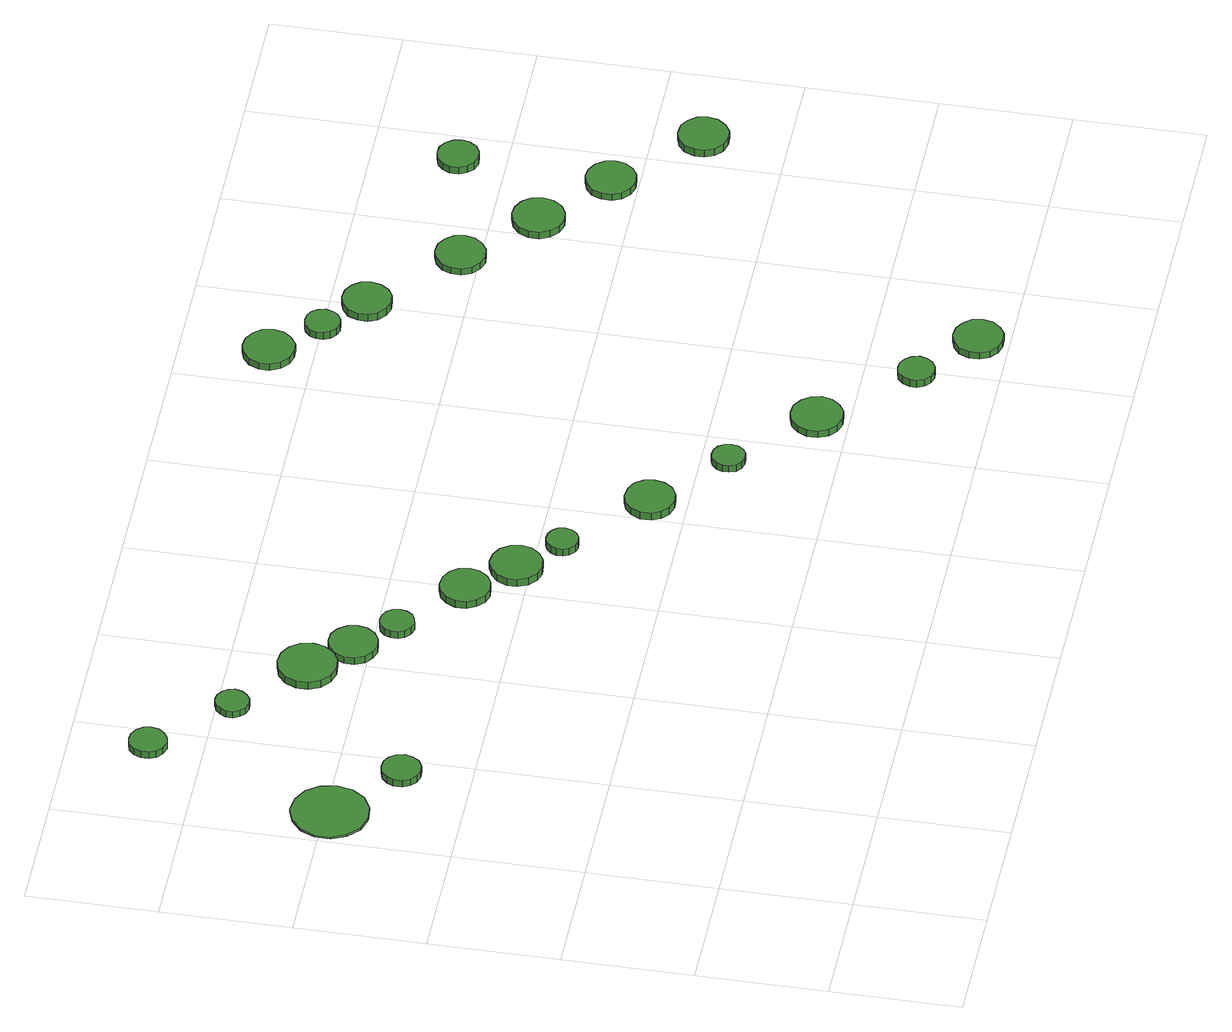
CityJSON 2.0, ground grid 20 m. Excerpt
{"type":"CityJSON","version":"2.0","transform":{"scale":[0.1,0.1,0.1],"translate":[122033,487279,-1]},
"CityObjects":{
"tree1":{"type":"SolitaryVegetationObject","attributes":{"function":"something"},"geometry":[{"type":"MultiSurface","lod":"1","boundaries":[[[0,1,2,3,4,5,6,7,8,9,10,11,12,13,14]],[[15,16,17,18,19,20,21,22,23,24,25,26,27,28,29]],[[0,29,28,1]],[[1,28,27,2]],[[2,27,26,3]],[[3,26,25,4]],[[4,25,24,5]],[[5,24,23,6]],[[6,23,22,7]],[[7,22,21,8]],[[8,21,20,9]],[[9,20,19,10]],[[10,19,18,11]],[[11,18,17,12]],[[12,17,16,13]],[[13,16,15,14]],[[14,15,29,0]]]}]},
"tree2":{"type":"SolitaryVegetationObject","attributes":{"function":"something"},"geometry":[{"type":"MultiSurface","lod":"1","boundaries":[[[30,31,32,33,34,35,36,37,38,39,40,41,42,43,44]],[[45,46,47,48,49,50,51,52,53,54,55,56,57,58,59]],[[30,59,58,31]],[[31,58,57,32]],[[32,57,56,33]],[[33,56,55,34]],[[34,55,54,35]],[[35,54,53,36]],[[36,53,52,37]],[[37,52,51,38]],[[38,51,50,39]],[[39,50,49,40]],[[40,49,48,41]],[[41,48,47,42]],[[42,47,46,43]],[[43,46,45,44]],[[44,45,59,30]]]}]},
"tree3":{"type":"SolitaryVegetationObject","attributes":{"function":"something"},"geometry":[{"type":"MultiSurface","lod":"1","boundaries":[[[60,61,62,63,64,65,66,67,68,69,70,71,72,73,74]],[[75,76,77,78,79,80,81,82,83,84,85,86,87,88,89]],[[60,89,88,61]],[[61,88,87,62]],[[62,87,86,63]],[[63,86,85,64]],[[64,85,84,65]],[[65,84,83,66]],[[66,83,82,67]],[[67,82,81,68]],[[68,81,80,69]],[[69,80,79,70]],[[70,79,78,71]],[[71,78,77,72]],[[72,77,76,73]],[[73,76,75,74]],[[74,75,89,60]]]}]},
"tree4":{"type":"SolitaryVegetationObject","attributes":{"function":"something"},"geometry":[{"type":"MultiSurface","lod":"1","boundaries":[[[90,91,92,93,94,95,96,97,98,99,100,101,102,103,104]],[[105,106,107,108,109,110,111,112,113,114,115,116,117,118,119]],[[90,119,118,91]],[[91,118,117,92]],[[92,117,116,93]],[[93,116,115,94]],[[94,115,114,95]],[[95,114,113,96]],[[96,113,112,97]],[[97,112,111,98]],[[98,111,110,99]],[[99,110,109,100]],[[100,109,108,101]],[[101,108,107,102]],[[102,107,106,103]],[[103,106,105,104]],[[104,105,119,90]]]}]},
"tree5":{"type":"SolitaryVegetationObject","attributes":{"function":"something"},"geometry":[{"type":"MultiSurface","lod":"1","boundaries":[[[120,121,122,123,124,125,126,127,128,129,130,131,132,133,134]],[[135,136,137,138,139,140,141,142,143,144,145,146,147,148,149]],[[120,149,148,121]],[[121,148,147,122]],[[122,147,146,123]],[[123,146,145,124]],[[124,145,144,125]],[[125,144,143,126]],[[126,143,142,127]],[[127,142,141,128]],[[128,141,140,129]],[[129,140,139,130]],[[130,139,138,131]],[[131,138,137,132]],[[132,137,136,133]],[[133,136,135,134]],[[134,135,149,120]]]}]},
"tree6":{"type":"SolitaryVegetationObject","attributes":{"function":"something"},"geometry":[{"type":"MultiSurface","lod":"1","boundaries":[[[150,151,152,153,154,155,156,157,158,159,160,161,162,163,164]],[[165,166,167,168,169,170,171,172,173,174,175,176,177,178,179]],[[150,179,178,151]],[[151,178,177,152]],[[152,177,176,153]],[[153,176,175,154]],[[154,175,174,155]],[[155,174,173,156]],[[156,173,172,157]],[[157,172,171,158]],[[158,171,170,159]],[[159,170,169,160]],[[160,169,168,161]],[[161,168,167,162]],[[162,167,166,163]],[[163,166,165,164]],[[164,165,179,150]]]}]},
"tree7":{"type":"SolitaryVegetationObject","attributes":{"function":"something"},"geometry":[{"type":"MultiSurface","lod":"1","boundaries":[[[180,181,182,183,184,185,186,187,188,189,190,191,192,193,194]],[[195,196,197,198,199,200,201,202,203,204,205,206,207,208,209]],[[180,209,208,181]],[[181,208,207,182]],[[182,207,206,183]],[[183,206,205,184]],[[184,205,204,185]],[[185,204,203,186]],[[186,203,202,187]],[[187,202,201,188]],[[188,201,200,189]],[[189,200,199,190]],[[190,199,198,191]],[[191,198,197,192]],[[192,197,196,193]],[[193,196,195,194]],[[194,195,209,180]]]}]},
"tree8":{"type":"SolitaryVegetationObject","attributes":{"function":"something"},"geometry":[{"type":"MultiSurface","lod":"1","boundaries":[[[210,211,212,213,214,215,216,217,218,219,220,221,222,223,224]],[[225,226,227,228,229,230,231,232,233,234,235,236,237,238,239]],[[210,239,238,211]],[[211,238,237,212]],[[212,237,236,213]],[[213,236,235,214]],[[214,235,234,215]],[[215,234,233,216]],[[216,233,232,217]],[[217,232,231,218]],[[218,231,230,219]],[[219,230,229,220]],[[220,229,228,221]],[[221,228,227,222]],[[222,227,226,223]],[[223,226,225,224]],[[224,225,239,210]]]}]},
"tree9":{"type":"SolitaryVegetationObject","attributes":{"function":"something"},"geometry":[{"type":"MultiSurface","lod":"1","boundaries":[[[240,241,242,243,244,245,246,247,248,249,250,251,252,253,254]],[[255,256,257,258,259,260,261,262,263,264,265,266,267,268,269]],[[240,269,268,241]],[[241,268,267,242]],[[242,267,266,243]],[[243,266,265,244]],[[244,265,264,245]],[[245,264,263,246]],[[246,263,262,247]],[[247,262,261,248]],[[248,261,260,249]],[[249,260,259,250]],[[250,259,258,251]],[[251,258,257,252]],[[252,257,256,253]],[[253,256,255,254]],[[254,255,269,240]]]}]},
"tree10":{"type":"SolitaryVegetationObject","attributes":{"function":"something"},"geometry":[{"type":"MultiSurface","lod":"1","boundaries":[[[270,271,272,273,274,275,276,277,278,279,280,281,282,283,284]],[[285,286,287,288,289,290,291,292,293,294,295,296,297,298,299]],[[270,299,298,271]],[[271,298,297,272]],[[272,297,296,273]],[[273,296,295,274]],[[274,295,294,275]],[[275,294,293,276]],[[276,293,292,277]],[[277,292,291,278]],[[278,291,290,279]],[[279,290,289,280]],[[280,289,288,281]],[[281,288,287,282]],[[282,287,286,283]],[[283,286,285,284]],[[284,285,299,270]]]}]},
"tree11":{"type":"SolitaryVegetationObject","attributes":{"function":"something"},"geometry":[{"type":"MultiSurface","lod":"1","boundaries":[[[300,301,302,303,304,305,306,307,308,309,310,311,312,313,314]],[[315,316,317,318,319,320,321,322,323,324,325,326,327,328,329]],[[300,329,328,301]],[[301,328,327,302]],[[302,327,326,303]],[[303,326,325,304]],[[304,325,324,305]],[[305,324,323,306]],[[306,323,322,307]],[[307,322,321,308]],[[308,321,320,309]],[[309,320,319,310]],[[310,319,318,311]],[[311,318,317,312]],[[312,317,316,313]],[[313,316,315,314]],[[314,315,329,300]]]}]},
"tree12":{"type":"SolitaryVegetationObject","attributes":{"function":"something"},"geometry":[{"type":"MultiSurface","lod":"1","boundaries":[[[330,331,332,333,334,335,336,337,338,339,340,341,342,343,344]],[[345,346,347,348,349,350,351,352,353,354,355,356,357,358,359]],[[330,359,358,331]],[[331,358,357,332]],[[332,357,356,333]],[[333,356,355,334]],[[334,355,354,335]],[[335,354,353,336]],[[336,353,352,337]],[[337,352,351,338]],[[338,351,350,339]],[[339,350,349,340]],[[340,349,348,341]],[[341,348,347,342]],[[342,347,346,343]],[[343,346,345,344]],[[344,345,359,330]]]}]},
"tree13":{"type":"SolitaryVegetationObject","attributes":{"function":"something"},"geometry":[{"type":"MultiSurface","lod":"1","boundaries":[[[360,361,362,363,364,365,366,367,368,369,370,371,372,373,374]],[[375,376,377,378,379,380,381,382,383,384,385,386,387,388,389]],[[360,389,388,361]],[[361,388,387,362]],[[362,387,386,363]],[[363,386,385,364]],[[364,385,384,365]],[[365,384,383,366]],[[366,383,382,367]],[[367,382,381,368]],[[368,381,380,369]],[[369,380,379,370]],[[370,379,378,371]],[[371,378,377,372]],[[372,377,376,373]],[[373,376,375,374]],[[374,375,389,360]]]}]},
"tree14":{"type":"SolitaryVegetationObject","attributes":{"function":"something"},"geometry":[{"type":"MultiSurface","lod":"1","boundaries":[[[390,391,392,393,394,395,396,397,398,399,400,401,402,403,404]],[[405,406,407,408,409,410,411,412,413,414,415,416,417,418,419]],[[390,419,418,391]],[[391,418,417,392]],[[392,417,416,393]],[[393,416,415,394]],[[394,415,414,395]],[[395,414,413,396]],[[396,413,412,397]],[[397,412,411,398]],[[398,411,410,399]],[[399,410,409,400]],[[400,409,408,401]],[[401,408,407,402]],[[402,407,406,403]],[[403,406,405,404]],[[404,405,419,390]]]}]},
"tree15":{"type":"SolitaryVegetationObject","attributes":{"function":"something"},"geometry":[{"type":"MultiSurface","lod":"1","boundaries":[[[420,421,422,423,424,425,426,427,428,429,430,431,432,433,434]],[[435,436,437,438,439,440,441,442,443,444,445,446,447,448,449]],[[420,449,448,421]],[[421,448,447,422]],[[422,447,446,423]],[[423,446,445,424]],[[424,445,444,425]],[[425,444,443,426]],[[426,443,442,427]],[[427,442,441,428]],[[428,441,440,429]],[[429,440,439,430]],[[430,439,438,431]],[[431,438,437,432]],[[432,437,436,433]],[[433,436,435,434]],[[434,435,449,420]]]}]},
"tree16":{"type":"SolitaryVegetationObject","attributes":{"function":"something"},"geometry":[{"type":"MultiSurface","lod":"1","boundaries":[[[450,451,452,453,454,455,456,457,458,459,460,461,462,463,464]],[[465,466,467,468,469,470,471,472,473,474,475,476,477,478,479]],[[450,479,478,451]],[[451,478,477,452]],[[452,477,476,453]],[[453,476,475,454]],[[454,475,474,455]],[[455,474,473,456]],[[456,473,472,457]],[[457,472,471,458]],[[458,471,470,459]],[[459,470,469,460]],[[460,469,468,461]],[[461,468,467,462]],[[462,467,466,463]],[[463,466,465,464]],[[464,465,479,450]]]}]},
"tree17":{"type":"SolitaryVegetationObject","attributes":{"function":"something"},"geometry":[{"type":"MultiSurface","lod":"1","boundaries":[[[480,481,482,483,484,485,486,487,488,489,490,491,492,493,494]],[[495,496,497,498,499,500,501,502,503,504,505,506,507,508,509]],[[480,509,508,481]],[[481,508,507,482]],[[482,507,506,483]],[[483,506,505,484]],[[484,505,504,485]],[[485,504,503,486]],[[486,503,502,487]],[[487,502,501,488]],[[488,501,500,489]],[[489,500,499,490]],[[490,499,498,491]],[[491,498,497,492]],[[492,497,496,493]],[[493,496,495,494]],[[494,495,509,480]]]}]},
"tree18":{"type":"SolitaryVegetationObject","attributes":{"function":"something"},"geometry":[{"type":"MultiSurface","lod":"1","boundaries":[[[510,511,512,513,514,515,516,517,518,519,520,521,522,523,524]],[[525,526,527,528,529,530,531,532,533,534,535,536,537,538,539]],[[510,539,538,511]],[[511,538,537,512]],[[512,537,536,513]],[[513,536,535,514]],[[514,535,534,515]],[[515,534,533,516]],[[516,533,532,517]],[[517,532,531,518]],[[518,531,530,519]],[[519,530,529,520]],[[520,529,528,521]],[[521,528,527,522]],[[522,527,526,523]],[[523,526,525,524]],[[524,525,539,510]]]}]},
"tree19":{"type":"SolitaryVegetationObject","attributes":{"function":"something"},"geometry":[{"type":"MultiSurface","lod":"1","boundaries":[[[540,541,542,543,544,545,546,547,548,549,550,551,552,553,554]],[[555,556,557,558,559,560,561,562,563,564,565,566,567,568,569]],[[540,569,568,541]],[[541,568,567,542]],[[542,567,566,543]],[[543,566,565,544]],[[544,565,564,545]],[[545,564,563,546]],[[546,563,562,547]],[[547,562,561,548]],[[548,561,560,549]],[[549,560,559,550]],[[550,559,558,551]],[[551,558,557,552]],[[552,557,556,553]],[[553,556,555,554]],[[554,555,569,540]]]}]},
"tree20":{"type":"SolitaryVegetationObject","attributes":{"function":"something"},"geometry":[{"type":"MultiSurface","lod":"1","boundaries":[[[570,571,572,573,574,575,576,577,578,579,580,581,582,583,584]],[[585,586,587,588,589,590,591,592,593,594,595,596,597,598,599]],[[570,599,598,571]],[[571,598,597,572]],[[572,597,596,573]],[[573,596,595,574]],[[574,595,594,575]],[[575,594,593,576]],[[576,593,592,577]],[[577,592,591,578]],[[578,591,590,579]],[[579,590,589,580]],[[580,589,588,581]],[[581,588,587,582]],[[582,587,586,583]],[[583,586,585,584]],[[584,585,599,570]]]}]},
"tree21":{"type":"SolitaryVegetationObject","attributes":{"function":"something"},"geometry":[{"type":"MultiSurface","lod":"1","boundaries":[[[600,601,602,603,604,605,606,607,608,609,610,611,612,613,614]],[[615,616,617,618,619,620,621,622,623,624,625,626,627,628,629]],[[600,629,628,601]],[[601,628,627,602]],[[602,627,626,603]],[[603,626,625,604]],[[604,625,624,605]],[[605,624,623,606]],[[606,623,622,607]],[[607,622,621,608]],[[608,621,620,609]],[[609,620,619,610]],[[610,619,618,611]],[[611,618,617,612]],[[612,617,616,613]],[[613,616,615,614]],[[614,615,629,600]]]}]},
"tree22":{"type":"SolitaryVegetationObject","attributes":{"function":"something"},"geometry":[{"type":"MultiSurface","lod":"1","boundaries":[[[630,631,632,633,634,635,636,637,638,639,640,641,642,643,644]],[[645,646,647,648,649,650,651,652,653,654,655,656,657,658,659]],[[630,659,658,631]],[[631,658,657,632]],[[632,657,656,633]],[[633,656,655,634]],[[634,655,654,635]],[[635,654,653,636]],[[636,653,652,637]],[[637,652,651,638]],[[638,651,650,639]],[[639,650,649,640]],[[640,649,648,641]],[[641,648,647,642]],[[642,647,646,643]],[[643,646,645,644]],[[644,645,659,630]]]}]},
"tree23":{"type":"SolitaryVegetationObject","attributes":{"function":"something"},"geometry":[{"type":"MultiSurface","lod":"1","boundaries":[[[660,661,662,663,664,665,666,667,668,669,670,671,672,673,674]],[[675,676,677,678,679,680,681,682,683,684,685,686,687,688,689]],[[660,689,688,661]],[[661,688,687,662]],[[662,687,686,663]],[[663,686,685,664]],[[664,685,684,665]],[[665,684,683,666]],[[666,683,682,667]],[[667,682,681,668]],[[668,681,680,669]],[[669,680,679,670]],[[670,679,678,671]],[[671,678,677,672]],[[672,677,676,673]],[[673,676,675,674]],[[674,675,689,660]]]}]}
},
"vertices":[
[125,793,12],[120,817,12],[106,837,12],[84,849,12],[60,852,12],[37,844,12],[19,828,12],[9,805,12],[9,781,12],[19,759,12],[37,742,12],[60,735,12],[84,737,12],[106,749,12],[120,769,12],[120,769,9],[106,749,9],[84,737,9],[60,735,9],[37,742,9],[19,759,9],[9,781,9],[9,805,9],[19,828,9],[37,844,9],[60,852,9],[84,849,9],[106,837,9],[120,817,9],[125,793,9],
[195,705,27],[192,717,27],[185,727,27],[174,733,27],[162,734,27],[150,730,27],[141,722,27],[136,711,27],[136,698,27],[141,687,27],[150,679,27],[162,675,27],[174,676,27],[185,682,27],[192,692,27],[192,692,15],[185,682,15],[174,676,15],[162,675,15],[150,679,15],[141,687,15],[136,698,15],[136,711,15],[141,722,15],[150,730,15],[162,734,15],[174,733,15],[185,727,15],[192,717,15],[195,705,15],
[190,1082,26],[188,1093,26],[181,1103,26],[170,1109,26],[159,1110,26],[147,1107,26],[138,1099,26],[134,1088,26],[134,1076,26],[138,1065,26],[147,1057,26],[159,1053,26],[170,1055,26],[181,1061,26],[188,1070,26],[188,1070,14],[181,1061,14],[170,1055,14],[159,1053,14],[147,1057,14],[138,1065,14],[134,1076,14],[134,1088,14],[138,1099,14],[147,1107,14],[159,1110,14],[170,1109,14],[181,1103,14],[188,1093,14],[190,1082,14],
[299,977,24],[296,987,24],[290,995,24],[281,1001,24],[271,1002,24],[260,998,24],[253,991,24],[248,982,24],[248,971,24],[253,962,24],[260,955,24],[271,951,24],[281,952,24],[290,958,24],[296,966,24],[296,966,12],[290,958,12],[281,952,12],[271,951,12],[260,955,12],[253,962,12],[248,971,12],[248,982,12],[253,991,12],[260,998,12],[271,1002,12],[281,1001,12],[290,995,12],[296,987,12],[299,977,12],
[418,882,27],[414,901,27],[403,916,27],[387,925,27],[369,927,27],[351,921,27],[337,909,27],[329,892,27],[329,873,27],[337,856,27],[351,844,27],[369,838,27],[387,840,27],[403,849,27],[414,864,27],[414,864,14],[403,849,14],[387,840,14],[369,838,14],[351,844,14],[337,856,14],[329,873,14],[329,892,14],[337,909,14],[351,921,14],[369,927,14],[387,925,14],[403,916,14],[414,901,14],[418,882,14],
[471,825,25],[468,840,25],[459,853,25],[446,861,25],[430,862,25],[416,857,25],[404,847,25],[398,833,25],[398,817,25],[404,803,25],[416,793,25],[430,788,25],[446,790,25],[459,798,25],[468,810,25],[468,810,13],[459,798,13],[446,790,13],[430,788,13],[416,793,13],[404,803,13],[398,817,13],[398,833,13],[404,847,13],[416,857,13],[430,862,13],[446,861,13],[459,853,13],[468,840,13],[471,825,13],
[518,770,25],[516,781,25],[510,790,25],[500,795,25],[490,796,25],[479,793,25],[471,786,25],[467,776,25],[467,765,25],[471,755,25],[479,748,25],[490,744,25],[500,746,25],[510,751,25],[516,760,25],[516,760,13],[510,751,13],[500,746,13],[490,744,13],[479,748,13],[471,755,13],[467,765,13],[467,776,13],[471,786,13],[479,793,13],[490,796,13],[500,795,13],[510,790,13],[516,781,13],[518,770,13],
[625,686,27],[622,702,27],[613,714,27],[599,722,27],[583,724,27],[568,719,27],[557,709,27],[550,694,27],[550,678,27],[557,664,27],[568,653,27],[583,648,27],[599,650,27],[613,658,27],[622,671,27],[622,671,14],[613,658,14],[599,650,14],[583,648,14],[568,653,14],[557,664,14],[550,678,14],[550,694,14],[557,709,14],[568,719,14],[583,724,14],[599,722,14],[613,714,14],[622,702,14],[625,686,14],
[691,621,26],[688,637,26],[678,651,26],[664,659,26],[647,661,26],[632,655,26],[620,644,26],[613,629,26],[613,613,26],[620,598,26],[632,587,26],[647,582,26],[664,584,26],[678,592,26],[688,605,26],[688,605,13],[678,592,13],[664,584,13],[647,582,13],[632,587,13],[620,598,13],[613,613,13],[613,629,13],[620,644,13],[632,655,13],[647,661,13],[664,659,13],[678,651,13],[688,637,13],[691,621,13],
[742,565,25],[740,575,25],[734,583,25],[725,588,25],[715,589,25],[706,586,25],[698,579,25],[694,570,25],[694,560,25],[698,551,25],[706,544,25],[715,541,25],[725,542,25],[734,547,25],[740,555,25],[740,555,12],[734,547,12],[725,542,12],[715,541,12],[706,544,12],[698,551,12],[694,560,12],[694,570,12],[698,579,12],[706,586,12],[715,589,12],[725,588,12],[734,583,12],[740,575,12],[742,565,12],
[872,455,25],[869,471,25],[860,484,25],[846,491,25],[830,493,25],[815,488,25],[804,478,25],[797,463,25],[797,447,25],[804,433,25],[815,423,25],[830,418,25],[846,419,25],[860,427,25],[869,440,25],[869,440,12],[860,427,12],[846,419,12],[830,418,12],[815,423,12],[804,433,12],[797,447,12],[797,463,12],[804,478,12],[815,488,12],[830,493,12],[846,491,12],[860,484,12],[869,471,12],[872,455,12],
[973,359,24],[971,369,24],[965,378,24],[956,383,24],[945,384,24],[936,381,24],[928,374,24],[924,364,24],[924,354,24],[928,344,24],[936,337,24],[945,334,24],[956,335,24],[965,340,24],[971,349,24],[971,349,12],[965,340,12],[956,335,12],[945,334,12],[936,337,12],[928,344,12],[924,354,12],[924,364,12],[928,374,12],[936,381,12],[945,384,12],[956,383,12],[965,378,12],[971,369,12],[973,359,12],
[1103,248,24],[1099,264,24],[1089,277,24],[1075,286,24],[1059,287,24],[1043,282,24],[1031,271,24],[1024,256,24],[1024,240,24],[1031,225,24],[1043,214,24],[1059,209,24],[1075,210,24],[1089,219,24],[1099,232,24],[1099,232,12],[1089,219,12],[1075,210,12],[1059,209,12],[1043,214,12],[1031,225,12],[1024,240,12],[1024,256,12],[1031,271,12],[1043,282,12],[1059,287,12],[1075,286,12],[1089,277,12],[1099,264,12],[1103,248,12],
[1217,123,25],[1214,134,25],[1207,143,25],[1197,149,25],[1186,150,25],[1175,147,25],[1167,139,25],[1162,128,25],[1162,117,25],[1167,106,25],[1175,99,25],[1186,95,25],[1197,96,25],[1207,102,25],[1214,111,25],[1214,111,12],[1207,102,12],[1197,96,12],[1186,95,12],[1175,99,12],[1167,106,12],[1162,117,12],[1162,128,12],[1167,139,12],[1175,147,12],[1186,150,12],[1197,149,12],[1207,143,12],[1214,134,12],[1217,123,12],
[1315,46,25],[1312,62,25],[1302,74,25],[1289,82,25],[1273,84,25],[1258,79,25],[1246,69,25],[1240,54,25],[1240,38,25],[1246,24,25],[1258,13,25],[1273,9,25],[1289,10,25],[1302,18,25],[1312,31,25],[1312,31,13],[1302,18,13],[1289,10,13],[1273,9,13],[1258,13,13],[1246,24,13],[1240,38,13],[1240,54,13],[1246,69,13],[1258,79,13],[1273,84,13],[1289,82,13],[1302,74,13],[1312,62,13],[1315,46,13],
[1107,1067,24],[1104,1083,24],[1094,1096,24],[1080,1104,24],[1064,1106,24],[1048,1101,24],[1036,1090,24],[1029,1075,24],[1029,1059,24],[1036,1044,24],[1048,1033,24],[1064,1028,24],[1080,1029,24],[1094,1038,24],[1104,1051,24],[1104,1051,12],[1094,1038,12],[1080,1029,12],[1064,1028,12],[1048,1033,12],[1036,1044,12],[1029,1059,12],[1029,1075,12],[1036,1090,12],[1048,1101,12],[1064,1106,12],[1080,1104,12],[1094,1096,12],[1104,1083,12],[1107,1067,12],
[1166,1000,24],[1163,1011,24],[1157,1020,24],[1147,1025,24],[1136,1026,24],[1126,1023,24],[1117,1015,24],[1113,1005,24],[1113,994,24],[1117,984,24],[1126,976,24],[1136,973,24],[1147,974,24],[1157,980,24],[1163,989,24],[1163,989,11],[1157,980,11],[1147,974,11],[1136,973,11],[1126,976,11],[1117,984,11],[1113,994,11],[1113,1005,11],[1117,1015,11],[1126,1023,11],[1136,1026,11],[1147,1025,11],[1157,1020,11],[1163,1011,11],[1166,1000,11],
[1238,945,24],[1235,960,24],[1226,972,24],[1213,980,24],[1197,982,24],[1183,977,24],[1171,967,24],[1165,952,24],[1165,937,24],[1171,923,24],[1183,913,24],[1197,908,24],[1213,909,24],[1226,917,24],[1235,930,24],[1235,930,11],[1226,917,11],[1213,909,11],[1197,908,11],[1183,913,11],[1171,923,11],[1165,937,11],[1165,952,11],[1171,967,11],[1183,977,11],[1197,982,11],[1213,980,11],[1226,972,11],[1235,960,11],[1238,945,11],
[1365,828,25],[1362,844,25],[1352,856,25],[1339,864,25],[1323,866,25],[1308,861,25],[1296,850,25],[1290,836,25],[1290,820,25],[1296,806,25],[1308,795,25],[1323,790,25],[1339,792,25],[1352,800,25],[1362,813,25],[1362,813,13],[1352,800,13],[1339,792,13],[1323,790,13],[1308,795,13],[1296,806,13],[1290,820,13],[1290,836,13],[1296,850,13],[1308,861,13],[1323,866,13],[1339,864,13],[1352,856,13],[1362,844,13],[1365,828,13],
[1469,731,25],[1466,747,25],[1456,760,25],[1442,768,25],[1426,770,25],[1410,765,25],[1398,754,25],[1391,739,25],[1391,722,25],[1398,707,25],[1410,696,25],[1426,691,25],[1442,693,25],[1456,701,25],[1466,715,25],[1466,715,13],[1456,701,13],[1442,693,13],[1426,691,13],[1410,696,13],[1398,707,13],[1391,722,13],[1391,739,13],[1398,754,13],[1410,765,13],[1426,770,13],[1442,768,13],[1456,760,13],[1466,747,13],[1469,731,13],
[1570,641,25],[1567,656,25],[1558,669,25],[1544,677,25],[1528,679,25],[1513,674,25],[1501,663,25],[1495,649,25],[1495,633,25],[1501,619,25],[1513,608,25],[1528,603,25],[1544,605,25],[1558,613,25],[1567,626,25],[1567,626,13],[1558,613,13],[1544,605,13],[1528,603,13],[1513,608,13],[1501,619,13],[1495,633,13],[1495,649,13],[1501,663,13],[1513,674,13],[1528,679,13],[1544,677,13],[1558,669,13],[1567,656,13],[1570,641,13],
[1575,871,26],[1572,884,26],[1565,894,26],[1554,901,26],[1541,902,26],[1528,898,26],[1519,890,26],[1513,878,26],[1513,865,26],[1519,853,26],[1528,844,26],[1541,840,26],[1554,842,26],[1565,848,26],[1572,859,26],[1572,859,13],[1565,848,13],[1554,842,13],[1541,840,13],[1528,844,13],[1519,853,13],[1513,865,13],[1513,878,13],[1519,890,13],[1528,898,13],[1541,902,13],[1554,901,13],[1565,894,13],[1572,884,13],[1575,871,13],
[1694,526,23],[1691,541,23],[1681,554,23],[1668,562,23],[1652,563,23],[1637,558,23],[1625,548,23],[1619,533,23],[1619,518,23],[1625,503,23],[1637,493,23],[1652,488,23],[1668,489,23],[1681,497,23],[1691,510,23],[1691,510,10],[1681,497,10],[1668,489,10],[1652,488,10],[1637,493,10],[1625,503,10],[1619,518,10],[1619,533,10],[1625,548,10],[1637,558,10],[1652,563,10],[1668,562,10],[1681,554,10],[1691,541,10],[1694,526,10]
]}
